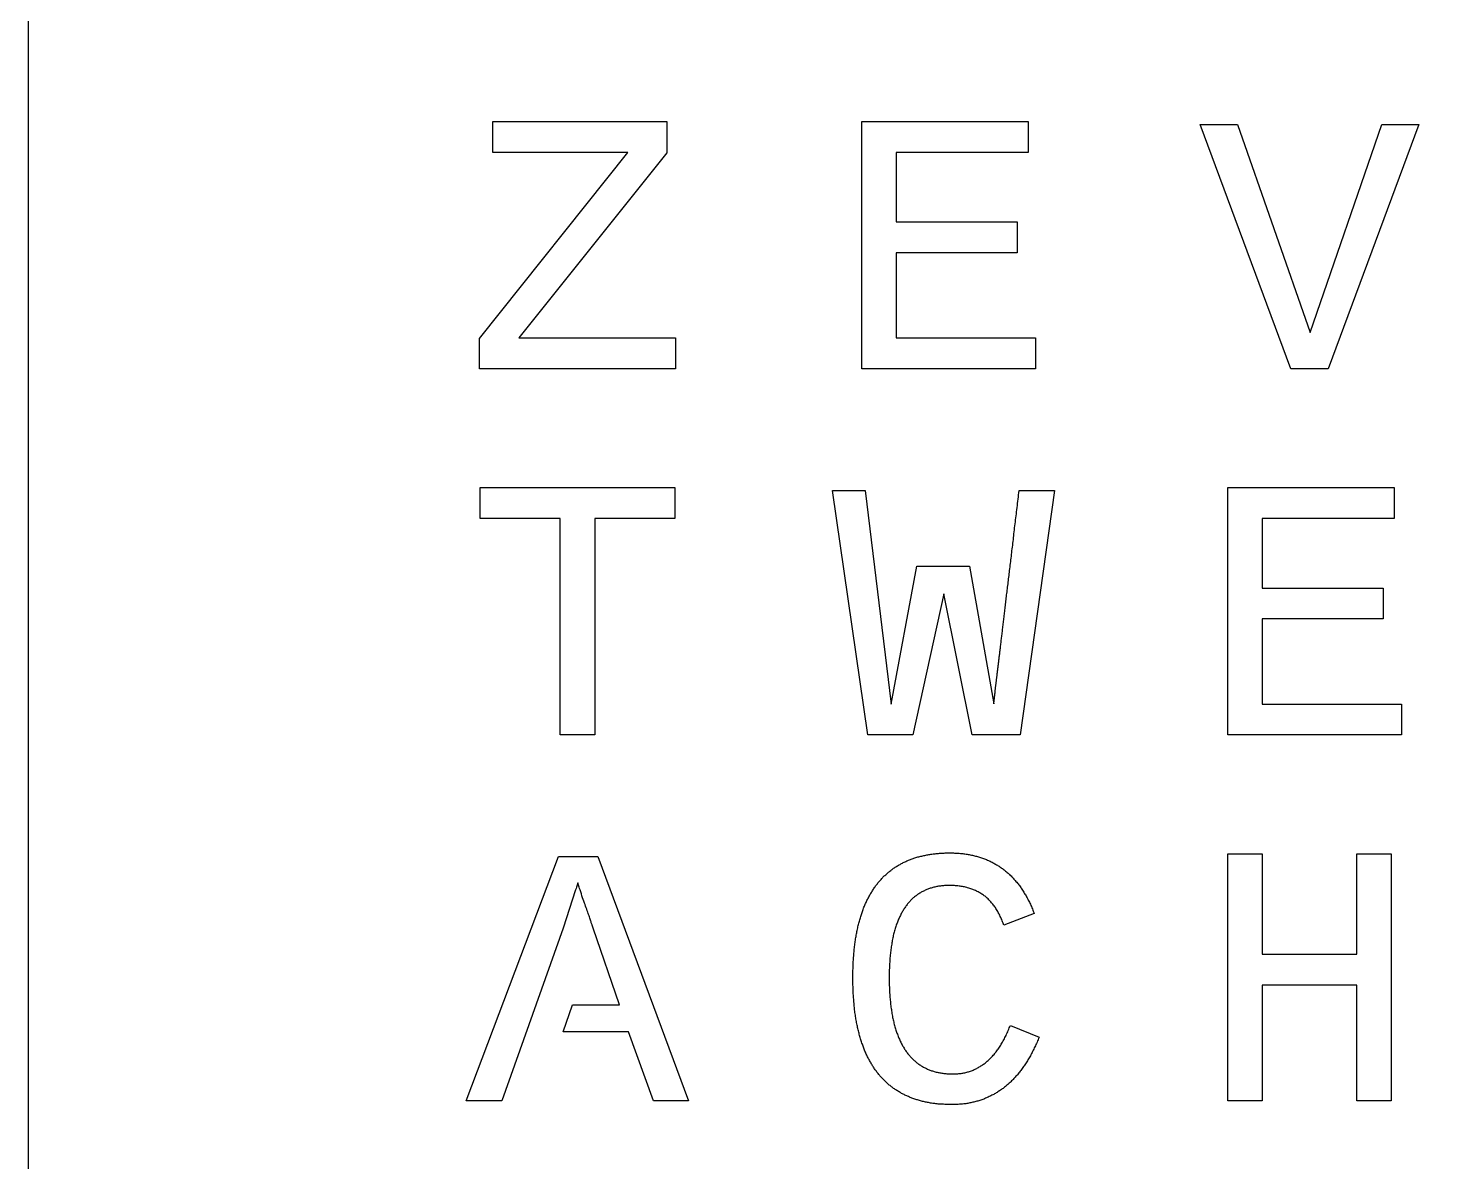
# Model space of a CAD drawing. Extents: x 0 to 500, y 0 to 500.
# Drawn here: x 0 to 129, y 266.4 to 369.6 of the extents above; entities that cross this region are included whole.
import ezdxf

# ---------------------------------------------------------------- set-up
doc = ezdxf.new("R2010")
doc.units = 0
doc.layers.get('0').update_dxf_attribs({"linetype": 'continuous'})

msp = doc.modelspace()

# ---------------------------------------------------------------- linework, layer by layer
at = {"color": 0}
for points in [[(0, 0), (500, 0), (500, 500), (0, 500)], [(58.93, 338.64), (41.09, 338.64), (41.09, 341.41), (54.58, 358.34), (42.29, 358.34), (42.29, 361.15), (58.15, 361.15), (58.15, 358.31), (44.66, 341.46), (58.93, 341.46)], [(75.89, 338.64), (75.89, 361.15), (91.04, 361.15), (91.04, 358.34), (79.04, 358.34), (79.04, 352.01), (90.05, 352.01), (90.05, 349.19), (79.04, 349.19), (79.04, 341.46), (91.71, 341.46), (91.71, 338.64)], [(118.38, 338.64), (114.98, 338.64), (106.71, 360.89), (110.1, 360.89), (116.74, 341.96), (123.26, 360.89), (126.63, 360.89)], [(51.58, 325.01), (51.58, 305.31), (48.44, 305.31), (48.44, 325.01), (41.14, 325.01), (41.14, 327.82), (58.88, 327.82), (58.88, 325.01)], [(109.22, 305.31), (109.22, 327.82), (124.38, 327.82), (124.38, 325.01), (112.37, 325.01), (112.37, 318.67), (123.39, 318.67), (123.39, 315.86), (112.37, 315.86), (112.37, 308.12), (125.05, 308.12), (125.05, 305.31)], [(90.32, 305.31), (85.94, 305.31), (83.37, 318.16), (80.56, 305.31), (76.44, 305.31), (73.22, 327.56), (76.22, 327.56), (78.56, 308.11), (80.92, 320.66), (85.7, 320.66), (87.91, 308.14), (87.91, 308.15), (87.91, 308.15), (87.91, 308.15), (87.91, 308.15), (87.91, 308.16), (87.91, 308.16), (87.91, 308.17), (87.92, 308.18), (87.92, 308.19), (87.92, 308.2), (87.92, 308.21), (87.92, 308.22), (87.92, 308.23), (87.92, 308.24), (87.92, 308.26), (87.93, 308.27), (87.93, 308.29), (87.93, 308.31), (87.93, 308.33), (87.94, 308.35), (87.94, 308.37), (87.94, 308.39), (87.94, 308.41), (87.95, 308.44), (87.95, 308.46), (87.95, 308.49), (87.96, 308.51), (87.96, 308.54), (87.96, 308.57), (87.97, 308.6), (87.97, 308.63), (87.97, 308.66), (87.98, 308.69), (87.98, 308.73), (87.99, 308.76), (87.99, 308.8), (87.99, 308.84), (88, 308.87), (88, 308.91), (88.01, 308.95), (88.01, 308.99), (88.02, 309.04), (88.02, 309.08), (88.03, 309.12), (88.03, 309.17), (88.04, 309.21), (88.04, 309.26), (88.05, 309.31), (88.06, 309.36), (88.06, 309.41), (88.07, 309.46), (88.07, 309.51), (88.08, 309.56), (88.09, 309.62), (88.09, 309.67), (88.1, 309.73), (88.11, 309.79), (88.11, 309.84), (88.12, 309.9), (88.13, 309.96), (88.14, 310.02), (88.14, 310.09), (88.15, 310.15), (88.16, 310.21), (88.17, 310.28), (88.17, 310.35), (88.18, 310.41), (88.19, 310.48), (88.2, 310.55), (88.21, 310.62), (88.22, 310.69), (88.22, 310.76), (88.23, 310.84), (88.24, 310.91), (88.25, 310.99), (88.26, 311.06), (88.27, 311.14), (88.28, 311.22), (88.29, 311.3), (88.3, 311.38), (88.31, 311.46), (88.32, 311.54), (88.33, 311.63), (88.34, 311.71), (88.35, 311.8), (88.36, 311.88), (88.37, 311.97), (88.38, 312.06), (88.39, 312.15), (88.4, 312.24), (88.41, 312.33), (88.42, 312.42), (88.43, 312.51), (88.44, 312.61), (88.46, 312.7), (88.47, 312.8), (88.48, 312.9), (88.49, 313), (88.5, 313.1), (88.52, 313.2), (88.53, 313.3), (88.54, 313.4), (88.55, 313.51), (88.56, 313.61), (88.58, 313.72), (88.59, 313.82), (88.6, 313.93), (88.62, 314.04), (88.63, 314.15), (88.64, 314.26), (88.66, 314.37), (88.67, 314.48), (88.68, 314.6), (88.7, 314.71), (88.71, 314.83), (88.72, 314.94), (88.74, 315.06), (88.75, 315.18), (88.77, 315.3), (88.78, 315.42), (88.8, 315.54), (88.81, 315.67), (88.82, 315.79), (88.84, 315.91), (88.85, 316.04), (88.87, 316.17), (88.89, 316.29), (88.9, 316.42), (88.92, 316.55), (88.93, 316.68), (88.95, 316.82), (88.96, 316.95), (88.98, 317.08), (89, 317.22), (89.01, 317.35), (89.03, 317.49), (89.04, 317.63), (89.06, 317.77), (89.08, 317.91), (89.09, 318.05), (89.11, 318.19), (89.13, 318.33), (89.15, 318.48), (89.16, 318.62), (89.18, 318.77), (89.2, 318.92), (89.22, 319.06), (89.23, 319.21), (89.25, 319.36), (89.27, 319.51), (89.29, 319.67), (89.31, 319.82), (89.32, 319.97), (89.34, 320.13), (89.36, 320.28), (89.38, 320.44), (89.4, 320.6), (89.42, 320.76), (89.44, 320.92), (89.46, 321.08), (89.48, 321.24), (89.5, 321.41), (89.52, 321.57), (89.54, 321.73), (89.55, 321.9), (89.57, 322.07), (89.6, 322.24), (89.62, 322.41), (89.64, 322.58), (89.66, 322.75), (89.68, 322.92), (89.7, 323.09), (89.72, 323.27), (89.74, 323.44), (89.76, 323.62), (89.78, 323.8), (89.8, 323.97), (89.82, 324.15), (89.85, 324.33), (89.87, 324.52), (89.89, 324.7), (89.91, 324.88), (89.93, 325.07), (89.96, 325.25), (89.98, 325.44), (90, 325.63), (90.02, 325.81), (90.05, 326), (90.07, 326.19), (90.09, 326.39), (90.11, 326.58), (90.14, 326.77), (90.16, 326.97), (90.18, 327.16), (90.21, 327.36), (90.23, 327.56), (93.46, 327.56)], [(51.45, 287.7), (51.44, 287.71), (51.44, 287.71), (51.44, 287.73), (51.43, 287.75), (51.42, 287.77), (51.41, 287.8), (51.4, 287.83), (51.39, 287.87), (51.37, 287.91), (51.36, 287.96), (51.34, 288.01), (51.32, 288.07), (51.3, 288.14), (51.27, 288.2), (51.25, 288.28), (51.22, 288.36), (51.19, 288.44), (51.16, 288.53), (51.13, 288.63), (51.09, 288.73), (51.06, 288.83), (51.02, 288.94), (50.98, 289.05), (50.94, 289.17), (50.89, 289.3), (50.85, 289.43), (50.8, 289.57), (50.75, 289.71), (50.7, 289.85), (50.65, 290), (50.6, 290.16), (50.54, 290.32), (50.48, 290.48), (50.42, 290.66), (50.36, 290.83), (50.3, 291.01), (50.24, 291.2), (50.2, 291.32), (50.17, 291.44), (50.14, 291.54), (50.11, 291.63), (50.08, 291.71), (50.06, 291.79), (50.04, 291.85), (50.02, 291.79), (50, 291.71), (49.97, 291.63), (49.94, 291.54), (49.91, 291.44), (49.88, 291.32), (49.84, 291.2), (48.71, 287.7), (43.11, 271.98), (39.88, 271.98), (48.29, 294.22), (51.87, 294.22), (60.13, 271.98), (56.93, 271.98), (54.65, 278.27), (48.71, 278.27), (49.54, 280.74), (53.85, 280.74)], [(78.39, 283.21), (78.39, 283.06), (78.39, 282.92), (78.4, 282.78), (78.4, 282.63), (78.4, 282.49), (78.41, 282.35), (78.41, 282.22), (78.42, 282.08), (78.43, 281.94), (78.43, 281.81), (78.44, 281.67), (78.45, 281.54), (78.46, 281.41), (78.47, 281.28), (78.48, 281.15), (78.5, 281.03), (78.51, 280.9), (78.52, 280.77), (78.54, 280.65), (78.55, 280.53), (78.57, 280.41), (78.59, 280.29), (78.61, 280.17), (78.62, 280.05), (78.64, 279.93), (78.67, 279.82), (78.69, 279.71), (78.71, 279.59), (78.73, 279.48), (78.76, 279.37), (78.78, 279.26), (78.81, 279.15), (78.83, 279.05), (78.86, 278.94), (78.89, 278.84), (78.92, 278.74), (78.94, 278.63), (78.97, 278.53), (79.01, 278.43), (79.04, 278.34), (79.07, 278.24), (79.1, 278.14), (79.14, 278.05), (79.17, 277.96), (79.21, 277.86), (79.25, 277.77), (79.28, 277.68), (79.32, 277.6), (79.36, 277.51), (79.4, 277.42), (79.44, 277.34), (79.48, 277.25), (79.52, 277.17), (79.57, 277.09), (79.61, 277.01), (79.66, 276.93), (79.7, 276.86), (79.75, 276.78), (79.8, 276.7), (79.84, 276.63), (79.89, 276.56), (79.94, 276.49), (79.99, 276.42), (80.04, 276.35), (80.1, 276.28), (80.15, 276.21), (80.2, 276.15), (80.26, 276.08), (80.31, 276.02), (80.37, 275.96), (80.42, 275.9), (80.48, 275.84), (80.54, 275.78), (80.6, 275.73), (80.66, 275.67), (80.72, 275.62), (80.78, 275.56), (80.84, 275.51), (80.91, 275.46), (80.97, 275.41), (81.04, 275.36), (81.1, 275.32), (81.17, 275.27), (81.24, 275.23), (81.3, 275.18), (81.37, 275.14), (81.44, 275.1), (81.51, 275.06), (81.59, 275.02), (81.66, 274.99), (81.73, 274.95), (81.8, 274.92), (81.88, 274.88), (81.95, 274.85), (82.03, 274.82), (82.11, 274.79), (82.18, 274.76), (82.26, 274.73), (82.34, 274.71), (82.42, 274.68), (82.5, 274.66), (82.59, 274.63), (82.67, 274.61), (82.75, 274.59), (82.84, 274.57), (82.92, 274.56), (83.01, 274.54), (83.09, 274.53), (83.18, 274.51), (83.27, 274.5), (83.36, 274.49), (83.45, 274.48), (83.54, 274.47), (83.63, 274.46), (83.72, 274.45), (83.82, 274.45), (83.91, 274.44), (84, 274.44), (84.1, 274.44), (84.2, 274.44), (84.29, 274.44), (84.39, 274.44), (84.48, 274.44), (84.57, 274.45), (84.66, 274.46), (84.75, 274.47), (84.85, 274.48), (84.94, 274.49), (85.03, 274.5), (85.11, 274.52), (85.2, 274.54), (85.29, 274.55), (85.38, 274.57), (85.46, 274.6), (85.55, 274.62), (85.63, 274.64), (85.72, 274.67), (85.8, 274.7), (85.88, 274.73), (85.97, 274.76), (86.05, 274.79), (86.13, 274.83), (86.21, 274.86), (86.29, 274.9), (86.37, 274.94), (86.45, 274.98), (86.52, 275.03), (86.6, 275.07), (86.68, 275.12), (86.75, 275.16), (86.83, 275.21), (86.9, 275.26), (86.97, 275.32), (87.05, 275.37), (87.12, 275.43), (87.19, 275.48), (87.26, 275.54), (87.33, 275.6), (87.4, 275.66), (87.47, 275.73), (87.54, 275.79), (87.61, 275.86), (87.68, 275.93), (87.74, 276), (87.81, 276.07), (87.87, 276.14), (87.94, 276.22), (88, 276.3), (88.06, 276.37), (88.13, 276.45), (88.19, 276.54), (88.25, 276.62), (88.31, 276.7), (88.37, 276.79), (88.43, 276.88), (88.49, 276.97), (88.55, 277.06), (88.6, 277.15), (88.66, 277.25), (88.71, 277.34), (88.77, 277.44), (88.82, 277.54), (88.88, 277.64), (88.93, 277.74), (88.98, 277.85), (89.04, 277.95), (89.09, 278.06), (89.14, 278.17), (89.19, 278.28), (89.24, 278.39), (89.29, 278.51), (89.33, 278.62), (89.38, 278.74), (89.43, 278.86), (92.04, 277.78), (92, 277.67), (91.95, 277.55), (91.91, 277.44), (91.86, 277.33), (91.81, 277.22), (91.76, 277.12), (91.71, 277.01), (91.66, 276.9), (91.61, 276.8), (91.56, 276.7), (91.51, 276.59), (91.46, 276.49), (91.41, 276.39), (91.36, 276.29), (91.3, 276.19), (91.25, 276.1), (91.2, 276), (91.14, 275.9), (91.09, 275.81), (91.03, 275.72), (90.98, 275.63), (90.92, 275.53), (90.86, 275.44), (90.8, 275.36), (90.75, 275.27), (90.69, 275.18), (90.63, 275.1), (90.57, 275.01), (90.51, 274.93), (90.45, 274.84), (90.39, 274.76), (90.32, 274.68), (90.26, 274.6), (90.2, 274.53), (90.13, 274.45), (90.07, 274.37), (90.01, 274.3), (89.94, 274.22), (89.88, 274.15), (89.81, 274.08), (89.74, 274.01), (89.68, 273.94), (89.61, 273.87), (89.54, 273.8), (89.47, 273.73), (89.4, 273.67), (89.33, 273.6), (89.26, 273.54), (89.19, 273.48), (89.12, 273.41), (89.05, 273.35), (88.98, 273.29), (88.9, 273.24), (88.83, 273.18), (88.76, 273.12), (88.68, 273.07), (88.61, 273.01), (88.53, 272.96), (88.45, 272.91), (88.38, 272.86), (88.3, 272.81), (88.22, 272.76), (88.14, 272.71), (88.07, 272.66), (87.99, 272.62), (87.91, 272.57), (87.83, 272.53), (87.75, 272.49), (87.66, 272.45), (87.58, 272.41), (87.5, 272.37), (87.42, 272.33), (87.33, 272.29), (87.25, 272.25), (87.17, 272.22), (87.08, 272.18), (87, 272.15), (86.91, 272.12), (86.82, 272.09), (86.74, 272.06), (86.65, 272.03), (86.56, 272), (86.47, 271.97), (86.38, 271.95), (86.29, 271.92), (86.2, 271.9), (86.11, 271.88), (86.02, 271.86), (85.93, 271.84), (85.84, 271.82), (85.74, 271.8), (85.65, 271.78), (85.56, 271.76), (85.46, 271.75), (85.37, 271.73), (85.27, 271.72), (85.18, 271.71), (85.08, 271.7), (84.98, 271.69), (84.89, 271.68), (84.79, 271.67), (84.69, 271.66), (84.59, 271.66), (84.49, 271.65), (84.39, 271.65), (84.29, 271.65), (84.19, 271.65), (84.09, 271.65), (83.98, 271.65), (83.87, 271.65), (83.77, 271.65), (83.66, 271.65), (83.56, 271.66), (83.45, 271.66), (83.35, 271.67), (83.25, 271.67), (83.15, 271.68), (83.05, 271.69), (82.95, 271.7), (82.85, 271.7), (82.75, 271.72), (82.65, 271.73), (82.55, 271.74), (82.45, 271.75), (82.36, 271.76), (82.26, 271.78), (82.17, 271.79), (82.07, 271.81), (81.98, 271.83), (81.88, 271.84), (81.79, 271.86), (81.7, 271.88), (81.61, 271.9), (81.52, 271.92), (81.43, 271.94), (81.34, 271.97), (81.25, 271.99), (81.16, 272.01), (81.07, 272.04), (80.98, 272.07), (80.9, 272.09), (80.81, 272.12), (80.73, 272.15), (80.64, 272.18), (80.56, 272.21), (80.47, 272.24), (80.39, 272.27), (80.31, 272.3), (80.23, 272.33), (80.15, 272.37), (80.07, 272.4), (79.99, 272.44), (79.91, 272.48), (79.83, 272.51), (79.75, 272.55), (79.68, 272.59), (79.6, 272.63), (79.53, 272.67), (79.45, 272.71), (79.38, 272.75), (79.3, 272.8), (79.23, 272.84), (79.16, 272.89), (79.09, 272.93), (79.01, 272.98), (78.94, 273.02), (78.87, 273.07), (78.8, 273.12), (78.74, 273.17), (78.67, 273.22), (78.6, 273.27), (78.53, 273.32), (78.47, 273.38), (78.4, 273.43), (78.34, 273.48), (78.27, 273.54), (78.21, 273.6), (78.15, 273.65), (78.09, 273.71), (78.02, 273.77), (77.96, 273.83), (77.9, 273.89), (77.84, 273.95), (77.78, 274.01), (77.73, 274.07), (77.67, 274.14), (77.61, 274.2), (77.55, 274.27), (77.5, 274.33), (77.44, 274.4), (77.39, 274.47), (77.33, 274.54), (77.28, 274.61), (77.23, 274.68), (77.18, 274.75), (77.13, 274.82), (77.07, 274.89), (77.02, 274.96), (76.98, 275.04), (76.93, 275.11), (76.88, 275.19), (76.83, 275.27), (76.78, 275.34), (76.74, 275.42), (76.69, 275.5), (76.65, 275.58), (76.6, 275.66), (76.56, 275.74), (76.52, 275.82), (76.47, 275.91), (76.43, 275.99), (76.39, 276.08), (76.35, 276.16), (76.31, 276.25), (76.27, 276.34), (76.23, 276.42), (76.19, 276.51), (76.16, 276.6), (76.12, 276.69), (76.08, 276.78), (76.05, 276.88), (76.01, 276.97), (75.98, 277.06), (75.95, 277.16), (75.91, 277.25), (75.88, 277.35), (75.85, 277.45), (75.82, 277.55), (75.79, 277.64), (75.76, 277.74), (75.73, 277.84), (75.7, 277.95), (75.67, 278.05), (75.65, 278.15), (75.62, 278.25), (75.59, 278.36), (75.57, 278.46), (75.54, 278.57), (75.52, 278.68), (75.5, 278.78), (75.48, 278.89), (75.45, 279), (75.43, 279.11), (75.41, 279.22), (75.39, 279.34), (75.37, 279.45), (75.35, 279.56), (75.33, 279.68), (75.32, 279.79), (75.3, 279.91), (75.28, 280.02), (75.27, 280.14), (75.25, 280.26), (75.24, 280.38), (75.23, 280.5), (75.21, 280.62), (75.2, 280.74), (75.19, 280.86), (75.18, 280.99), (75.17, 281.11), (75.16, 281.24), (75.15, 281.36), (75.14, 281.49), (75.13, 281.62), (75.12, 281.74), (75.12, 281.87), (75.11, 282), (75.1, 282.13), (75.1, 282.27), (75.1, 282.4), (75.09, 282.53), (75.09, 282.66), (75.09, 282.8), (75.09, 282.94), (75.08, 283.07), (75.08, 283.21), (75.08, 283.35), (75.09, 283.48), (75.09, 283.62), (75.09, 283.75), (75.09, 283.89), (75.1, 284.02), (75.1, 284.15), (75.11, 284.28), (75.11, 284.41), (75.12, 284.54), (75.12, 284.67), (75.13, 284.8), (75.14, 284.93), (75.15, 285.05), (75.16, 285.18), (75.17, 285.3), (75.18, 285.43), (75.19, 285.55), (75.2, 285.67), (75.21, 285.79), (75.23, 285.91), (75.24, 286.03), (75.26, 286.15), (75.27, 286.27), (75.29, 286.39), (75.3, 286.51), (75.32, 286.62), (75.34, 286.74), (75.36, 286.85), (75.38, 286.96), (75.4, 287.07), (75.42, 287.19), (75.44, 287.3), (75.46, 287.41), (75.48, 287.51), (75.51, 287.62), (75.53, 287.73), (75.55, 287.84), (75.58, 287.94), (75.6, 288.05), (75.63, 288.15), (75.66, 288.25), (75.68, 288.36), (75.71, 288.46), (75.74, 288.56), (75.77, 288.66), (75.8, 288.76), (75.83, 288.85), (75.86, 288.95), (75.9, 289.05), (75.93, 289.14), (75.96, 289.24), (76, 289.33), (76.03, 289.42), (76.07, 289.52), (76.1, 289.61), (76.14, 289.7), (76.18, 289.79), (76.21, 289.88), (76.25, 289.96), (76.29, 290.05), (76.33, 290.14), (76.37, 290.22), (76.41, 290.31), (76.46, 290.39), (76.5, 290.48), (76.54, 290.56), (76.59, 290.64), (76.63, 290.72), (76.67, 290.8), (76.72, 290.88), (76.77, 290.96), (76.81, 291.03), (76.86, 291.11), (76.91, 291.18), (76.96, 291.26), (77.01, 291.33), (77.06, 291.41), (77.11, 291.48), (77.16, 291.55), (77.21, 291.62), (77.27, 291.69), (77.32, 291.76), (77.37, 291.83), (77.43, 291.89), (77.49, 291.96), (77.54, 292.03), (77.6, 292.09), (77.66, 292.15), (77.71, 292.22), (77.77, 292.28), (77.83, 292.34), (77.89, 292.4), (77.95, 292.46), (78.01, 292.52), (78.08, 292.58), (78.14, 292.63), (78.2, 292.69), (78.27, 292.75), (78.33, 292.8), (78.4, 292.85), (78.46, 292.91), (78.53, 292.96), (78.6, 293.01), (78.66, 293.06), (78.73, 293.11), (78.8, 293.16), (78.87, 293.21), (78.94, 293.25), (79.01, 293.3), (79.08, 293.35), (79.16, 293.39), (79.23, 293.44), (79.3, 293.48), (79.38, 293.52), (79.45, 293.56), (79.53, 293.6), (79.6, 293.64), (79.68, 293.68), (79.76, 293.72), (79.84, 293.76), (79.92, 293.79), (80, 293.83), (80.08, 293.86), (80.16, 293.9), (80.24, 293.93), (80.32, 293.96), (80.4, 293.99), (80.49, 294.02), (80.57, 294.05), (80.65, 294.08), (80.74, 294.11), (80.83, 294.14), (80.91, 294.16), (81, 294.19), (81.09, 294.21), (81.18, 294.24), (81.27, 294.26), (81.36, 294.28), (81.45, 294.3), (81.54, 294.32), (81.63, 294.34), (81.72, 294.36), (81.82, 294.38), (81.91, 294.4), (82, 294.41), (82.1, 294.43), (82.19, 294.44), (82.29, 294.46), (82.39, 294.47), (82.49, 294.48), (82.58, 294.49), (82.68, 294.5), (82.78, 294.51), (82.88, 294.52), (82.98, 294.53), (83.09, 294.54), (83.19, 294.54), (83.29, 294.55), (83.39, 294.55), (83.5, 294.56), (83.6, 294.56), (83.71, 294.56), (83.81, 294.56), (83.92, 294.56), (84.03, 294.56), (84.14, 294.56), (84.25, 294.56), (84.35, 294.55), (84.46, 294.55), (84.57, 294.54), (84.67, 294.54), (84.78, 294.53), (84.88, 294.52), (84.98, 294.51), (85.09, 294.5), (85.19, 294.49), (85.29, 294.47), (85.39, 294.46), (85.49, 294.44), (85.59, 294.43), (85.69, 294.41), (85.78, 294.39), (85.88, 294.37), (85.98, 294.35), (86.07, 294.33), (86.17, 294.31), (86.26, 294.28), (86.36, 294.26), (86.45, 294.23), (86.54, 294.2), (86.63, 294.18), (86.72, 294.15), (86.81, 294.12), (86.9, 294.09), (86.99, 294.05), (87.08, 294.02), (87.17, 293.99), (87.26, 293.95), (87.34, 293.91), (87.43, 293.88), (87.51, 293.84), (87.6, 293.8), (87.68, 293.76), (87.76, 293.71), (87.85, 293.67), (87.93, 293.63), (88.01, 293.58), (88.09, 293.54), (88.17, 293.49), (88.25, 293.44), (88.33, 293.39), (88.41, 293.34), (88.48, 293.29), (88.56, 293.24), (88.63, 293.18), (88.71, 293.13), (88.78, 293.07), (88.86, 293.02), (88.93, 292.96), (89, 292.9), (89.07, 292.84), (89.14, 292.78), (89.22, 292.72), (89.28, 292.65), (89.35, 292.59), (89.42, 292.52), (89.49, 292.46), (89.56, 292.39), (89.62, 292.32), (89.69, 292.25), (89.75, 292.18), (89.82, 292.11), (89.88, 292.04), (89.94, 291.96), (90.01, 291.89), (90.07, 291.81), (90.13, 291.74), (90.19, 291.66), (90.25, 291.58), (90.31, 291.5), (90.37, 291.42), (90.42, 291.34), (90.48, 291.25), (90.54, 291.17), (90.59, 291.08), (90.65, 291), (90.7, 290.91), (90.76, 290.82), (90.81, 290.73), (90.86, 290.64), (90.91, 290.55), (90.96, 290.46), (91.01, 290.36), (91.06, 290.27), (91.11, 290.17), (91.16, 290.07), (91.21, 289.98), (91.25, 289.88), (91.3, 289.78), (91.35, 289.68), (91.39, 289.57), (91.43, 289.47), (91.48, 289.36), (91.52, 289.26), (91.56, 289.15), (91.6, 289.05), (88.83, 287.97), (88.8, 288.08), (88.76, 288.18), (88.72, 288.29), (88.68, 288.39), (88.64, 288.49), (88.6, 288.59), (88.56, 288.69), (88.51, 288.78), (88.47, 288.88), (88.42, 288.97), (88.38, 289.06), (88.33, 289.15), (88.28, 289.24), (88.23, 289.33), (88.17, 289.41), (88.12, 289.49), (88.07, 289.58), (88.01, 289.66), (87.96, 289.73), (87.9, 289.81), (87.84, 289.89), (87.78, 289.96), (87.72, 290.03), (87.66, 290.1), (87.59, 290.17), (87.53, 290.24), (87.46, 290.3), (87.4, 290.37), (87.33, 290.43), (87.26, 290.49), (87.19, 290.55), (87.12, 290.61), (87.04, 290.66), (86.97, 290.72), (86.9, 290.77), (86.82, 290.82), (86.74, 290.87), (86.66, 290.92), (86.58, 290.96), (86.5, 291.01), (86.42, 291.05), (86.34, 291.09), (86.26, 291.13), (86.17, 291.17), (86.08, 291.2), (86, 291.24), (85.91, 291.27), (85.82, 291.3), (85.73, 291.33), (85.64, 291.36), (85.54, 291.39), (85.45, 291.41), (85.35, 291.44), (85.26, 291.46), (85.16, 291.48), (85.06, 291.5), (84.96, 291.51), (84.86, 291.53), (84.76, 291.54), (84.65, 291.56), (84.55, 291.57), (84.44, 291.57), (84.34, 291.58), (84.23, 291.59), (84.12, 291.59), (84.01, 291.59), (83.9, 291.6), (83.8, 291.59), (83.71, 291.59), (83.61, 291.59), (83.52, 291.58), (83.43, 291.58), (83.34, 291.57), (83.24, 291.56), (83.15, 291.55), (83.06, 291.54), (82.98, 291.53), (82.89, 291.52), (82.8, 291.5), (82.72, 291.49), (82.63, 291.47), (82.55, 291.45), (82.46, 291.43), (82.38, 291.41), (82.3, 291.39), (82.22, 291.36), (82.14, 291.34), (82.06, 291.31), (81.98, 291.28), (81.9, 291.25), (81.82, 291.22), (81.75, 291.19), (81.67, 291.16), (81.6, 291.12), (81.53, 291.09), (81.45, 291.05), (81.38, 291.01), (81.31, 290.98), (81.24, 290.93), (81.17, 290.89), (81.1, 290.85), (81.04, 290.8), (80.97, 290.76), (80.91, 290.71), (80.84, 290.66), (80.78, 290.61), (80.71, 290.56), (80.65, 290.51), (80.59, 290.46), (80.53, 290.4), (80.47, 290.35), (80.41, 290.29), (80.35, 290.23), (80.29, 290.17), (80.24, 290.11), (80.18, 290.05), (80.13, 289.98), (80.07, 289.92), (80.02, 289.85), (79.97, 289.78), (79.92, 289.71), (79.87, 289.64), (79.82, 289.57), (79.77, 289.5), (79.72, 289.42), (79.67, 289.35), (79.63, 289.27), (79.58, 289.19), (79.54, 289.11), (79.49, 289.03), (79.45, 288.95), (79.41, 288.87), (79.37, 288.78), (79.33, 288.7), (79.29, 288.61), (79.25, 288.52), (79.21, 288.43), (79.18, 288.34), (79.14, 288.25), (79.11, 288.16), (79.07, 288.06), (79.04, 287.97), (79, 287.87), (78.97, 287.77), (78.94, 287.67), (78.91, 287.57), (78.88, 287.47), (78.85, 287.36), (78.83, 287.26), (78.8, 287.15), (78.77, 287.04), (78.75, 286.93), (78.73, 286.82), (78.7, 286.71), (78.68, 286.6), (78.66, 286.48), (78.64, 286.37), (78.62, 286.25), (78.6, 286.13), (78.58, 286.01), (78.56, 285.89), (78.55, 285.77), (78.53, 285.65), (78.52, 285.52), (78.5, 285.4), (78.49, 285.27), (78.48, 285.14), (78.46, 285.01), (78.45, 284.88), (78.44, 284.75), (78.44, 284.62), (78.43, 284.48), (78.42, 284.34), (78.41, 284.21), (78.41, 284.07), (78.4, 283.93), (78.4, 283.79), (78.4, 283.64), (78.39, 283.5), (78.39, 283.36)], [(120.98, 271.98), (120.98, 282.53), (112.37, 282.53), (112.37, 271.98), (109.22, 271.98), (109.22, 294.49), (112.37, 294.49), (112.37, 285.34), (120.98, 285.34), (120.98, 294.49), (124.12, 294.49), (124.12, 271.98)]]:
    msp.add_lwpolyline(points, close=True, dxfattribs=at)

doc.saveas('drawing.dxf')
